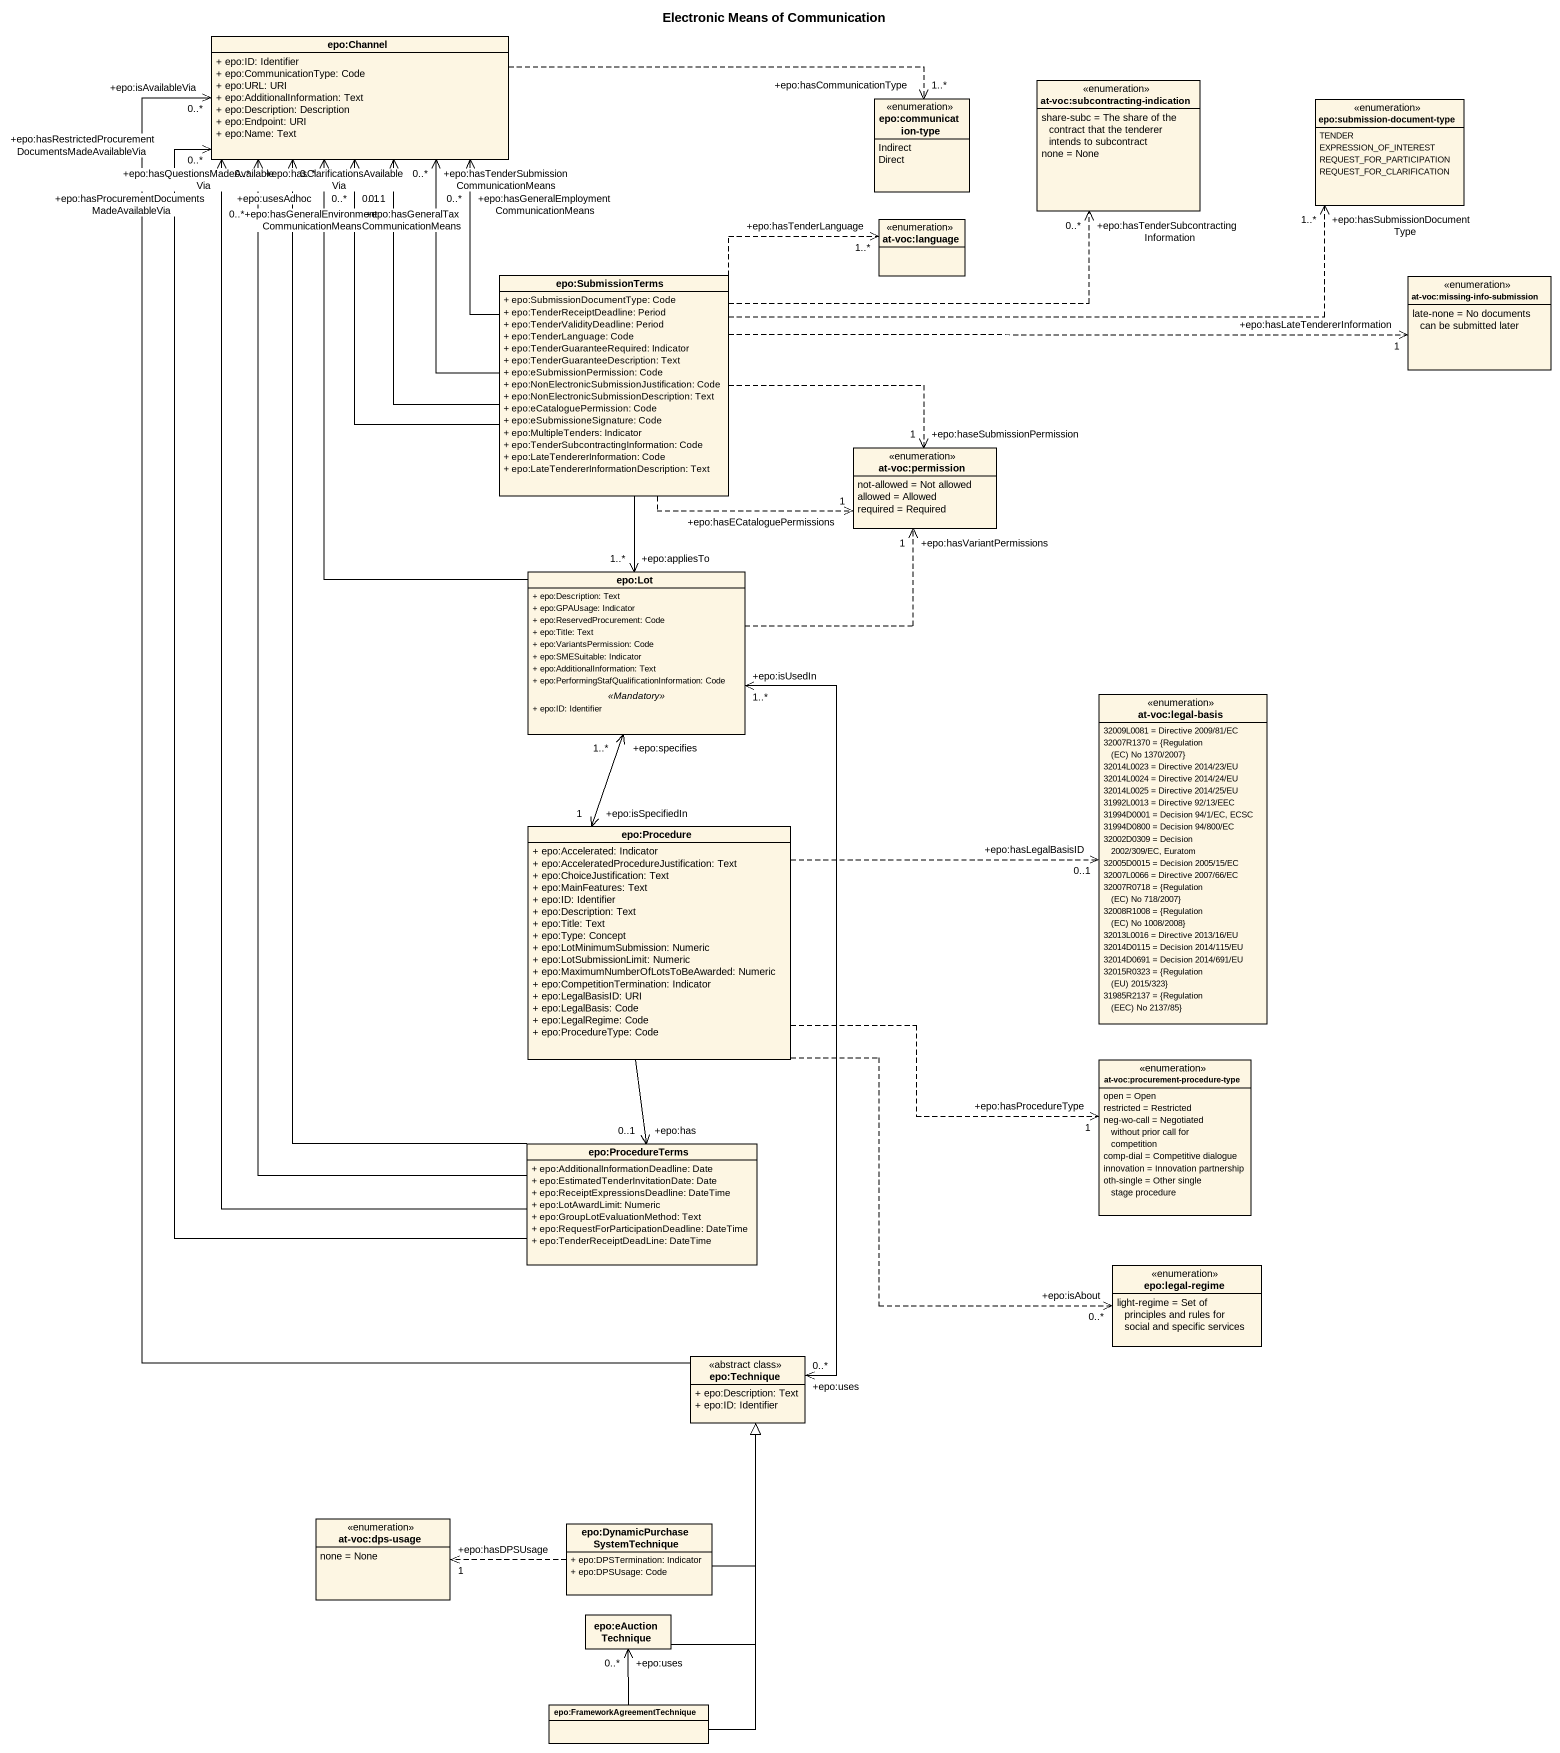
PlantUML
@startuml
title Electronic Means of Communication
hide circle
hide empty members
skinparam classAttributeIconSize 0
class "epo:Channel" as epo_Channel {
  + epo:ID: Identifier
  + epo:CommunicationType: Code
  + epo:URL: URI
  + epo:AdditionalInformation: Text
  + epo:Description: Description
  + epo:Endpoint: URI
  + epo:Name: Text
}
enum "at-voc:subcontracting-indication" as at_voc_subcontracting {
  share-subc = The share of the contract that the tenderer intends to subcontract
  none = None
}
enum "epo:communication-type" as epo_communication_type {
  Indirect
  Direct
}
enum "epo:submission-document-type" as epo_submission_document_type {
  TENDER
  EXPRESSION_OF_INTEREST
  REQUEST_FOR_PARTICIPATION
  REQUEST_FOR_CLARIFICATION
}
enum "at-voc:language" as at_voc_language
class "epo:SubmissionTerms" as epo_SubmissionTerms {
  + epo:SubmissionDocumentType: Code
  + epo:TenderReceiptDeadline: Period
  + epo:TenderValidityDeadline: Period
  + epo:TenderLanguage: Code
  + epo:TenderGuaranteeRequired: Indicator
  + epo:TenderGuaranteeDescription: Text
  + epo:eSubmissionPermission: Code
  + epo:NonElectronicSubmissionJustification: Code
  + epo:NonElectronicSubmissionDescription: Text
  + epo:eCataloguePermission: Code
  + epo:eSubmissioneSignature: Code
  + epo:MultipleTenders: Indicator
  + epo:TenderSubcontractingInformation: Code
  + epo:LateTendererInformation: Code
  + epo:LateTendererInformationDescription: Text
}
enum "at-voc:missing-info-submission" as at_voc_missing_info {
  late-none = No documents can be submitted later
}
enum "at-voc:permission" as at_voc_permission {
  not-allowed = Not allowed
  allowed = Allowed
  required = Required
}
class "epo:Lot" as epo_Lot {
  + epo:Description: Text
  + epo:GPAUsage: Indicator
  + epo:ReservedProcurement: Code
  + epo:Title: Text
  + epo:VariantsPermission: Code
  + epo:SMESuitable: Indicator
  + epo:AdditionalInformation: Text
  + epo:PerformingStafQualificationInformation: Code
  .. <<Mandatory>> ..
  + epo:ID: Identifier
}
enum "at-voc:legal-basis" as at_voc_legal_basis {
  32009L0081 = Directive 2009/81/EC
  {field} 32007R1370 = {Regulation (EC) No 1370/2007}
  32014L0023 = Directive 2014/23/EU
  32014L0024 = Directive 2014/24/EU
  32014L0025 = Directive 2014/25/EU
  31992L0013 = Directive 92/13/EEC
  31994D0001 = Decision 94/1/EC, ECSC
  31994D0800 = Decision 94/800/EC
  32002D0309 = Decision 2002/309/EC, Euratom
  32005D0015 = Decision 2005/15/EC
  32007L0066 = Directive 2007/66/EC
  {field} 32007R0718 = {Regulation (EC) No 718/2007}
  {field} 32008R1008 = {Regulation (EC) No 1008/2008}
  32013L0016 = Directive 2013/16/EU
  32014D0115 = Decision 2014/115/EU
  32014D0691 = Decision 2014/691/EU
  {field} 32015R0323 = {Regulation (EU) 2015/323}
  {field} 31985R2137 = {Regulation (EEC) No 2137/85}
}
class "epo:Procedure" as epo_Procedure {
  + epo:Accelerated: Indicator
  + epo:AcceleratedProcedureJustification: Text
  + epo:ChoiceJustification: Text
  + epo:MainFeatures: Text
  + epo:ID: Identifier
  + epo:Description: Text
  + epo:Title: Text
  + epo:Type: Concept
  + epo:LotMinimumSubmission: Numeric
  + epo:LotSubmissionLimit: Numeric
  + epo:MaximumNumberOfLotsToBeAwarded: Numeric
  + epo:CompetitionTermination: Indicator
  + epo:LegalBasisID: URI
  + epo:LegalBasis: Code
  + epo:LegalRegime: Code
  + epo:ProcedureType: Code
}
enum "at-voc:procurement-procedure-type" as at_voc_procurement {
  open = Open
  restricted = Restricted
  neg-wo-call = Negotiated without prior call for competition
  comp-dial = Competitive dialogue
  innovation = Innovation partnership
  oth-single = Other single stage procedure
}
class "epo:ProcedureTerms" as epo_ProcedureTerms {
  + epo:AdditionalInformationDeadline: Date
  + epo:EstimatedTenderInvitationDate: Date
  + epo:ReceiptExpressionsDeadline: DateTime
  + epo:LotAwardLimit: Numeric
  + epo:GroupLotEvaluationMethod: Text
  + epo:RequestForParticipationDeadline: DateTime
  + epo:TenderReceiptDeadLine: DateTime
}
enum "epo:legal-regime" as epo_legal_regime {
  light-regime = Set of principles and rules for social and specific services
}
class "epo:Technique" as epo_Technique <<abstract class>> {
  + epo:Description: Text
  + epo:ID: Identifier
}
enum "at-voc:dps-usage" as at_voc_dps_usage {
  none = None
}
class "epo:DynamicPurchaseSystemTechnique" as epo_DynamicPurchaseSystemTec {
  + epo:DPSTermination: Indicator
  + epo:DPSUsage: Code
}
class "epo:eAuctionTechnique" as epo_eAuctionTechnique
class "epo:FrameworkAgreementTechnique" as epo_FrameworkAgreementTechni
epo_Channel .right.> "+epo:hasCommunicationType\n1..*" epo_communication_type
epo_SubmissionTerms -up-> "+epo:hasTenderSubmissionCommunicationMeans\n0..*" epo_Channel
epo_SubmissionTerms -up-> "+epo:hasGeneralEmploymentCommunicationMeans\n0..*" epo_Channel
epo_SubmissionTerms -up-> "+epo:hasGeneralEnvironmentCommunicationMeans\n0..1" epo_Channel
epo_SubmissionTerms -up-> "+epo:hasGeneralTaxCommunicationMeans\n0..1" epo_Channel
epo_SubmissionTerms .right.> "+epo:hasTenderSubcontractingInformation\n0..*" at_voc_subcontracting
epo_SubmissionTerms .right.> "+epo:hasSubmissionDocumentType\n1..*" epo_submission_document_type
epo_SubmissionTerms .right.> "+epo:hasTenderLanguage\n1..*" at_voc_language
epo_SubmissionTerms .right.> "+epo:hasLateTendererInformation\n1" at_voc_missing_info
epo_SubmissionTerms .right.> "+epo:haseSubmissionPermission\n1" at_voc_permission
epo_SubmissionTerms .right.> "+epo:hasECataloguePermissions\n1" at_voc_permission
epo_SubmissionTerms --> "+epo:appliesTo\n1..*" epo_Lot
epo_Lot -up-> "+epo:usesAdhoc\n0..*" epo_Channel
epo_Lot .right.> "+epo:hasVariantPermissions\n1" at_voc_permission
epo_Procedure "+epo:isSpecifiedIn\n1" <-up-> "+epo:specifies\n1..*" epo_Lot
epo_Procedure .right.> "+epo:hasLegalBasisID\n0..1" at_voc_legal_basis
epo_Procedure .right.> "+epo:hasProcedureType\n1" at_voc_procurement
epo_Procedure --> "+epo:has\n0..1" epo_ProcedureTerms
epo_Procedure ..> "+epo:isAbout\n0..*" epo_legal_regime
epo_ProcedureTerms -up-> "+epo:hasClarificationsAvailableVia\n0..*" epo_Channel
epo_ProcedureTerms -up-> "+epo:hasRestrictedProcurementDocumentsMadeAvailableVia\n0..*" epo_Channel
epo_ProcedureTerms -up-> "+epo:hasQuestionsMadeAvailableVia\n0..*" epo_Channel
epo_ProcedureTerms -up-> "+epo:hasProcurementDocumentsMadeAvailableVia\n0..*" epo_Channel
epo_Technique -up-> "+epo:isAvailableVia\n0..*" epo_Channel
epo_Technique "+epo:uses\n0..*" <-up-> "+epo:isUsedIn\n1..*" epo_Lot
epo_DynamicPurchaseSystemTec -up-|> epo_Technique
epo_DynamicPurchaseSystemTec .left.> "+epo:hasDPSUsage\n1" at_voc_dps_usage
epo_eAuctionTechnique -up-|> epo_Technique
epo_FrameworkAgreementTechni -up-|> epo_Technique
epo_FrameworkAgreementTechni -up-> "+epo:uses\n0..*" epo_eAuctionTechnique
@enduml
